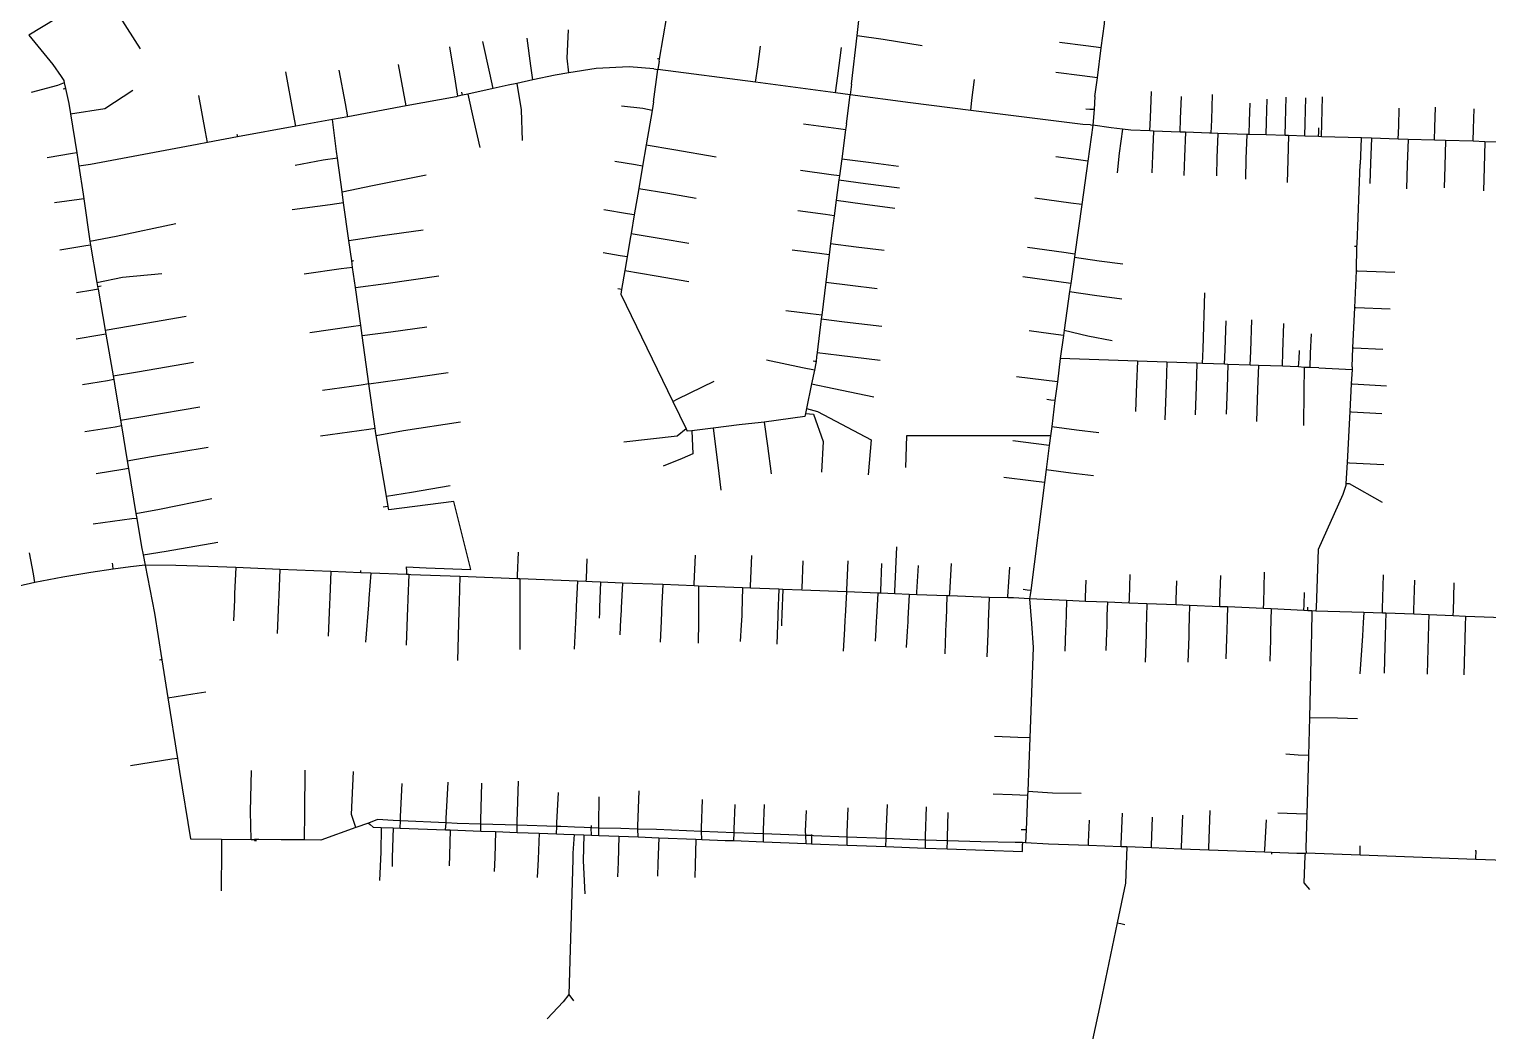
# Model space of a CAD drawing. Header units: inches. Extents: x 1024943 to 1043005, y 1856303 to 1868730.
# Drawn here: x 1030406 to 1032801, y 1859317 to 1860960 of the extents above; entities that cross this region are included whole.
import ezdxf

# ---------------------------------------------------------------- set-up
doc = ezdxf.new("R2010")
doc.units = ezdxf.units.IN
doc.header["$MEASUREMENT"] = 0
doc.layers.add('Water_Network', color=130, linetype='Continuous')

msp = doc.modelspace()

# ---------------------------------------------------------------- linework, layer by layer
at = {"layer": 'Water_Network', "elevation": 0}
for points in [[(1031755.9, 1860870), (1031765.2, 1860949.9), (1031768.6, 1860979.5), (1031772.3, 1861004.9), (1031775, 1861023.2), (1031781.6, 1861068.5), (1031783.7, 1861083), (1031791.9, 1861139.8), (1031801.7, 1861206.6), (1031806.2, 1861238)], [(1031440.8, 1860911.2), (1031452.9, 1860981.2), (1031456.2, 1861000.8), (1031457, 1861005.2), (1031460.6, 1861029.5), (1031464.3, 1861059.1), (1031464.7, 1861063.7), (1031466.5, 1861082.8), (1031467.7, 1861107), (1031467.3, 1861128.7), (1031467.2, 1861136.1), (1031465.5, 1861157.5), (1031465.2, 1861162), (1031463.2, 1861179.5), (1031461.2, 1861202.3), (1031459.2, 1861224.9)], [(1032155.5, 1860850), (1032159.5, 1860880.2), (1032166, 1860929.6), (1032171.2, 1860969.2), (1032171.5, 1860971.3), (1032176.7, 1861010.8), (1032190.1, 1861112.6), (1032192.2, 1861128.7)], [(1030655.2, 1861107.9), (1030653, 1861106.5), (1030649.3, 1861104.1), (1030588.8, 1861065.2), (1030579.5, 1861059.2), (1030525.9, 1861024.6), (1030513.5, 1861016.6), (1030496.8, 1861005.9), (1030405, 1860950.2)], [(1030554.1, 1860980.9), (1030588.2, 1860928.1)], [(1030405, 1860950.2), (1030444.7, 1860902), (1030458.3, 1860882.4)], [(1031289.1, 1860912.9), (1031291.1, 1860959.4)], [(1031765.2, 1860949.9), (1031807.6, 1860943.7)], [(1031105.6, 1860874.7), (1031096.3, 1860931.1)], [(1031161.8, 1860888.1), (1031150.4, 1860940.1)], [(1031229.3, 1860900.3), (1031223.3, 1860945.7)], [(1031601.9, 1860898.6), (1031606.4, 1860932.2)], [(1031733.3, 1860883.5), (1031739.4, 1860930)], [(1031807.6, 1860943.7), (1031871.9, 1860933.3)], [(1032140.4, 1860933), (1032097.5, 1860938.6)], [(1032166, 1860929.6), (1032140.4, 1860933)], [(1031020.3, 1860858), (1031012.1, 1860902.5)], [(1031431.1, 1860895.3), (1031390.6, 1860898.7), (1031336.5, 1860895.6), (1031292, 1860888.5), (1031269.3, 1860884.9), (1031232.8, 1860877), (1031206.3, 1860871.3), (1031192.3, 1860868.2), (1031167.4, 1860862.8), (1031126.2, 1860853.7), (1031117.3, 1860851.7)], [(1031232.8, 1860877), (1031229.3, 1860900.3)], [(1031292, 1860888.5), (1031289.1, 1860912.9)], [(1031438.9, 1860911.5), (1031437.1, 1860911.8)], [(1031440.2, 1860907.6), (1031437.7, 1860894.3)], [(1031440.8, 1860911.2), (1031438.9, 1860911.5)], [(1031440.2, 1860907.6), (1031440.8, 1860911.2)], [(1031598.2, 1860873.1), (1031601.9, 1860898.6)], [(1030458.3, 1860882.4), (1030462.6, 1860875.8), (1030463.4, 1860872.3), (1030465.4, 1860862.8)], [(1030839.9, 1860821.1), (1030827.2, 1860890.5)], [(1030924.9, 1860838.4), (1030914.8, 1860893.1)], [(1031109.7, 1860850.1), (1031105.6, 1860874.7)], [(1031167.4, 1860862.8), (1031161.8, 1860888.1)], [(1031430.9, 1860841), (1031437.7, 1860894.3)], [(1031431.1, 1860895.3), (1031437.7, 1860894.3)], [(1031753.4, 1860852.6), (1031729.6, 1860855.8), (1031598.2, 1860873.1), (1031437.7, 1860894.3)], [(1031729.6, 1860855.8), (1031733.3, 1860883.5)], [(1031953.4, 1860843.7), (1031958, 1860877.4)], [(1032134.6, 1860883.4), (1032091.5, 1860889.1)], [(1032159.5, 1860880.2), (1032134.6, 1860883.4)], [(1030452.5, 1860867.7), (1030409, 1860856.1)], [(1030463.4, 1860872.3), (1030452.5, 1860867.7)], [(1030463.5, 1860862.4), (1030461.5, 1860862)], [(1030465.4, 1860862.8), (1030463.5, 1860862.4)], [(1030465.4, 1860862.8), (1030470.9, 1860838), (1030473.6, 1860821.3), (1030483.9, 1860757.2), (1030487.4, 1860735.6)], [(1030529.7, 1860830.1), (1030576, 1860860)], [(1030695.3, 1860791.8), (1030684.4, 1860851.4)], [(1031024.7, 1860834.3), (1031020.3, 1860858)], [(1031117.3, 1860851.7), (1031109.7, 1860850.1), (1031106.6, 1860849.4)], [(1031116.7, 1860854.2), (1031116.2, 1860856.6)], [(1031117.3, 1860851.7), (1031116.7, 1860854.2)], [(1031126.2, 1860853.7), (1031135.5, 1860811.5)], [(1031206.3, 1860871.3), (1031213.5, 1860827.9)], [(1031747.5, 1860804.8), (1031753.4, 1860852.6)], [(1031755.9, 1860870), (1031753.4, 1860852.6)], [(1032148.4, 1860803.2), (1032135.6, 1860804), (1031952, 1860827), (1031852.5, 1860839.5), (1031753.4, 1860852.6)], [(1032246.6, 1860814.7), (1032248.2, 1860857.8)], [(1032347.2, 1860811.3), (1032348.5, 1860853)], [(1030473.6, 1860821.3), (1030529.7, 1860830.1)], [(1031106.6, 1860849.4), (1031024.7, 1860834.3), (1030929, 1860816.6), (1030903.5, 1860811.9)], [(1030929, 1860816.6), (1030924.9, 1860838.4)], [(1031213.5, 1860827.9), (1031214.9, 1860777.8)], [(1031413.5, 1860830.3), (1031378.2, 1860833.8)], [(1031430.9, 1860841), (1031428.5, 1860826.9), (1031418.8, 1860770.3), (1031412.9, 1860735.5), (1031406.7, 1860699), (1031399.3, 1860655.4), (1031394.2, 1860625.2), (1031392.7, 1860616.5), (1031387.6, 1860586.6), (1031383.8, 1860564.1), (1031378.5, 1860532.9)], [(1031428.5, 1860826.9), (1031413.5, 1860830.3)], [(1031952, 1860827), (1031953.4, 1860843.7)], [(1032147.3, 1860828.6), (1032140.6, 1860829.1)], [(1032154, 1860828.2), (1032147.3, 1860828.6)], [(1032154, 1860828.2), (1032152.3, 1860802.8)], [(1032155.5, 1860850), (1032154, 1860828.2)], [(1032296, 1860813.1), (1032297.4, 1860850)], [(1032409.5, 1860809.3), (1032410.4, 1860839)], [(1032437.4, 1860808.4), (1032438.5, 1860845.5)], [(1032468.2, 1860807.3), (1032469.5, 1860848.4)], [(1032500.7, 1860806.2), (1032501.9, 1860847.7)], [(1032528, 1860805.3), (1032529.3, 1860849.1)], [(1032654.3, 1860800.9), (1032655.2, 1860830.4)], [(1032713.5, 1860798.9), (1032714.6, 1860832.5)], [(1032777, 1860796.7), (1032778, 1860829.6)], [(1030903.5, 1860811.9), (1030843.6, 1860800.9), (1030748, 1860783.4)], [(1030843.6, 1860800.9), (1030839.9, 1860821.1)], [(1030910.2, 1860759.5), (1030903.5, 1860811.9)], [(1031135.5, 1860811.5), (1031145.5, 1860766.3)], [(1031734.6, 1860796.6), (1031677.3, 1860804.4)], [(1031747.5, 1860804.8), (1031746.2, 1860795.2), (1031739.9, 1860747.7), (1031736.1, 1860719.6), (1031735.2, 1860712.8), (1031730.8, 1860679.4), (1031727.4, 1860654), (1031724.2, 1860629.8), (1031721.5, 1860608.4), (1031719.3, 1860590.1), (1031713.7, 1860545.3), (1031707, 1860490.9), (1031706.2, 1860485), (1031699.4, 1860429.8), (1031698.5, 1860422.5), (1031697.6, 1860414.8)], [(1032152.3, 1860802.8), (1032144, 1860743.4), (1032134, 1860672.3), (1032122.6, 1860591), (1032121.9, 1860586), (1032115.9, 1860542.8), (1032114, 1860529.7), (1032105.2, 1860466.5), (1032103.9, 1860457.3), (1032098.6, 1860419.9)], [(1032148.4, 1860803.2), (1032152.3, 1860802.8)], [(1032214.5, 1860794.4), (1032200.8, 1860796), (1032182.2, 1860798.3), (1032152.3, 1860802.8)], [(1032245.8, 1860793.2), (1032246.6, 1860814.7)], [(1032295.2, 1860791.3), (1032296, 1860813.1)], [(1032346.6, 1860789.4), (1032347.2, 1860811.3)], [(1032408.8, 1860787.5), (1032409.5, 1860809.3)], [(1032436.7, 1860786.6), (1032437.4, 1860808.4)], [(1032467.6, 1860785.7), (1032468.2, 1860807.3)], [(1032500, 1860784.7), (1032500.7, 1860806.2)], [(1032527.3, 1860783.8), (1032528, 1860805.3)], [(1030748, 1860783.4), (1030698.5, 1860774.4), (1030681.4, 1860771.2), (1030506.5, 1860738.4)], [(1030698.5, 1860774.4), (1030695.3, 1860791.8)], [(1030747.6, 1860785.5), (1030747.2, 1860787.6)], [(1030748, 1860783.4), (1030747.6, 1860785.5)], [(1031746.2, 1860795.2), (1031734.6, 1860796.6)], [(1032200.8, 1860796), (1032195.1, 1860757)], [(1032522.7, 1860784), (1032500, 1860784.7), (1032473.3, 1860785.5), (1032467.6, 1860785.7), (1032436.7, 1860786.6), (1032408.8, 1860787.5), (1032404.7, 1860787.6), (1032357.1, 1860789.1), (1032346.6, 1860789.4), (1032343.6, 1860789.5), (1032304.3, 1860791), (1032295.2, 1860791.3), (1032251.6, 1860793), (1032245.8, 1860793.2), (1032214.5, 1860794.4)], [(1032251.6, 1860793), (1032250, 1860752.7)], [(1032304.3, 1860791), (1032302.7, 1860750.9)], [(1032357.1, 1860789.1), (1032355.8, 1860749)], [(1032404.7, 1860787.6), (1032403.5, 1860747.4)], [(1032473.3, 1860785.5), (1032472.1, 1860745)], [(1032522.7, 1860784), (1032522.9, 1860791.2)], [(1032593, 1860781.8), (1032527.3, 1860783.8), (1032522.7, 1860784)], [(1032522.9, 1860791.2), (1032523.1, 1860798.4)], [(1032593, 1860781.8), (1032592.9, 1860781.1), (1032591, 1860738.8)], [(1032988.3, 1860769.9), (1032979, 1860769.9), (1032931.3, 1860771.4), (1032919.5, 1860771.7), (1032859.3, 1860773.6), (1032856.3, 1860773.7), (1032795.9, 1860775.6), (1032776.4, 1860776.2), (1032731.2, 1860777.5), (1032712.9, 1860778.1), (1032669.7, 1860779.4), (1032653.6, 1860779.9), (1032609.4, 1860781.3), (1032593, 1860781.8)], [(1032609.4, 1860781.3), (1032608.1, 1860740.2)], [(1032653.6, 1860779.9), (1032654.3, 1860800.9)], [(1032669.7, 1860779.4), (1032668.4, 1860738.1)], [(1032712.9, 1860778.1), (1032713.5, 1860798.9)], [(1032776.4, 1860776.2), (1032777, 1860796.7)], [(1030476.6, 1860756.1), (1030435.1, 1860749.3)], [(1030483.9, 1860757.2), (1030476.6, 1860756.1)], [(1030935.3, 1860580), (1030930.6, 1860613.7), (1030922, 1860675.3), (1030919.4, 1860693.5), (1030911.8, 1860748.6), (1030910.2, 1860759.5)], [(1031418.8, 1860770.3), (1031464.1, 1860762.6)], [(1031464.1, 1860762.6), (1031533.8, 1860750.7)], [(1032195.1, 1860757), (1032192, 1860724.4)], [(1032731.2, 1860777.5), (1032729.9, 1860735.7)], [(1032795.9, 1860775.6), (1032794.6, 1860733.4)], [(1030506.5, 1860738.4), (1030487.4, 1860735.6)], [(1030487.4, 1860735.6), (1030494.6, 1860689.4), (1030495.7, 1860682), (1030505.6, 1860612.3), (1030506.5, 1860605.9), (1030517, 1860544.5), (1030518.1, 1860538.1)], [(1030888.3, 1860745), (1030842.7, 1860736.7)], [(1030911.8, 1860748.6), (1030888.3, 1860745)], [(1031401.4, 1860737.4), (1031367.5, 1860743.2)], [(1031412.9, 1860735.5), (1031401.4, 1860737.4)], [(1031739.9, 1860747.7), (1031783.8, 1860741.8)], [(1031783.8, 1860741.8), (1031833.1, 1860735.2)], [(1032124.6, 1860746.1), (1032091.4, 1860750.7)], [(1032144, 1860743.4), (1032124.6, 1860746.1)], [(1032250, 1860752.7), (1032249, 1860724.4)], [(1032302.7, 1860750.9), (1032301.6, 1860720.1)], [(1032355.8, 1860749), (1032354.9, 1860719.4)], [(1032403.5, 1860747.4), (1032402.5, 1860714.3)], [(1032472.1, 1860745), (1032471, 1860708.6)], [(1032585.6, 1860603.6), (1032585.8, 1860607.4), (1032591, 1860738.8)], [(1032608.1, 1860740.2), (1032607.1, 1860707.1)], [(1032668.4, 1860738.1), (1032667.2, 1860698.1)], [(1032729.9, 1860735.7), (1032728.8, 1860699.7)], [(1032794.6, 1860733.4), (1032793.5, 1860695.1)], [(1030969.3, 1860703.9), (1031057.4, 1860721.3)], [(1031722.6, 1860721.4), (1031672.1, 1860728.2)], [(1031736.1, 1860719.6), (1031722.6, 1860721.4)], [(1031735.2, 1860712.8), (1031778.8, 1860707)], [(1031778.8, 1860707), (1031834.4, 1860699.6)], [(1030919.4, 1860693.5), (1030969.3, 1860703.9)], [(1031406.7, 1860699), (1031454.4, 1860690.9)], [(1031454.4, 1860690.9), (1031500.7, 1860683.1)], [(1032116.2, 1860674.8), (1032056.9, 1860683.1)], [(1030487.7, 1860680.8), (1030447.4, 1860675.1)], [(1030495.7, 1860682), (1030487.7, 1860680.8)], [(1030899.7, 1860672.2), (1030837.7, 1860663.5)], [(1030922, 1860675.3), (1030899.7, 1860672.2)], [(1031387.9, 1860657.4), (1031349.4, 1860663.9)], [(1031713.1, 1860655.9), (1031667.5, 1860662)], [(1031730.8, 1860679.4), (1031773.9, 1860673.6)], [(1031773.9, 1860673.6), (1031826.9, 1860666.6)], [(1032134, 1860672.3), (1032116.2, 1860674.8)], [(1030548.6, 1860620.7), (1030646.4, 1860641.2)], [(1031399.3, 1860655.4), (1031387.9, 1860657.4)], [(1031727.4, 1860654), (1031713.1, 1860655.9)], [(1030505.6, 1860612.3), (1030548.6, 1860620.7)], [(1030930.6, 1860613.7), (1030981.6, 1860620.9)], [(1030981.6, 1860620.9), (1031052.5, 1860630.8)], [(1031394.2, 1860625.2), (1031443.6, 1860616.8)], [(1031443.6, 1860616.8), (1031488.6, 1860609.1)], [(1030499, 1860604.6), (1030455.9, 1860597.4)], [(1030506.5, 1860605.9), (1030499, 1860604.6)], [(1031376.3, 1860588.5), (1031348, 1860593.3)], [(1031387.6, 1860586.6), (1031376.3, 1860588.5)], [(1031703.5, 1860592), (1031658.7, 1860597.6)], [(1031719.3, 1860590.1), (1031703.5, 1860592)], [(1031721.5, 1860608.4), (1031763.3, 1860603.3)], [(1031763.3, 1860603.3), (1031809.3, 1860597.6)], [(1032104.2, 1860593.6), (1032044.8, 1860601.9)], [(1032122.6, 1860591), (1032104.2, 1860593.6)], [(1032578, 1860406.3), (1032579.2, 1860437.1), (1032582.4, 1860503.4), (1032584.8, 1860563.8), (1032585.6, 1860603.6)], [(1032583.7, 1860603.7), (1032581.7, 1860603.8)], [(1032585.6, 1860603.6), (1032583.7, 1860603.7)], [(1030917.8, 1860566.7), (1030857.3, 1860558.3)], [(1030936.8, 1860569.4), (1030917.8, 1860566.7)], [(1030935.3, 1860580), (1030937, 1860580.2)], [(1030995, 1860177.1), (1030992.2, 1860194), (1030975.5, 1860293.7), (1030974.3, 1860300.8), (1030973.7, 1860304.7), (1030963.4, 1860378.2), (1030952.4, 1860457.3), (1030950.1, 1860473.8), (1030941.4, 1860536.2), (1030936.8, 1860569.4), (1030935.3, 1860580)], [(1030937, 1860580.2), (1030938.7, 1860580.4)], [(1031383.8, 1860564.1), (1031434.9, 1860555.4)], [(1032121.9, 1860586), (1032162.7, 1860580.2)], [(1032162.7, 1860580.2), (1032201.2, 1860574.9)], [(1032584.8, 1860563.8), (1032586.5, 1860563.7)], [(1032586.5, 1860563.7), (1032647.7, 1860561.3)], [(1030517, 1860544.5), (1030559.2, 1860553.4)], [(1030521.2, 1860538.7), (1030524.2, 1860539.2)], [(1030559.2, 1860553.4), (1030623.3, 1860559.1)], [(1030941.4, 1860536.2), (1030991.1, 1860543.1)], [(1030991.1, 1860543.1), (1031078.2, 1860555.3)], [(1031434.9, 1860555.4), (1031488.7, 1860546.3)], [(1031713.7, 1860545.3), (1031753.7, 1860540.3)], [(1031753.7, 1860540.3), (1031797.8, 1860534.9)], [(1032096.4, 1860545.5), (1032037.3, 1860553.8)], [(1032115.9, 1860542.8), (1032096.4, 1860545.5)], [(1030510.1, 1860531.9), (1030483.4, 1860527.3)], [(1030519, 1860533.5), (1030510.1, 1860531.9)], [(1030518.1, 1860538.1), (1030521.2, 1860538.7)], [(1030518.1, 1860538.1), (1030519, 1860533.5), (1030530.5, 1860466.2), (1030531.6, 1860459.9), (1030543.5, 1860391.2), (1030544.5, 1860385.2), (1030545.7, 1860378.5), (1030555.6, 1860318.7), (1030557.2, 1860309.1), (1030566.7, 1860252.1), (1030568.8, 1860239.3), (1030581, 1860165.7), (1030582.4, 1860157.5), (1030590.2, 1860110.7)], [(1031375.4, 1860533.5), (1031372.3, 1860534)], [(1031378.5, 1860532.9), (1031375.4, 1860533.5)], [(1031378.5, 1860532.9), (1031377.2, 1860525.3), (1031462.3, 1860349.5), (1031484.2, 1860304.2), (1031486.1, 1860300.4)], [(1032114, 1860529.7), (1032154.7, 1860524)], [(1032154.7, 1860524), (1032199.7, 1860517.7)], [(1032333.1, 1860435.6), (1032336.1, 1860527.6)], [(1031688.6, 1860493.1), (1031648, 1860498.2)], [(1031707, 1860490.9), (1031688.6, 1860493.1)], [(1032582.4, 1860503.4), (1032584, 1860503.4)], [(1032584, 1860503.4), (1032640.2, 1860501.2)], [(1030530.5, 1860466.2), (1030572, 1860473.4)], [(1030572, 1860473.4), (1030663.3, 1860489.1)], [(1030934.6, 1860471.6), (1030866.3, 1860462.1)], [(1030950.1, 1860473.8), (1030934.6, 1860471.6)], [(1030999.5, 1860463.8), (1031058.4, 1860472)], [(1031706.2, 1860485), (1031744.3, 1860480.2)], [(1031744.3, 1860480.2), (1031805.8, 1860472.6)], [(1032369.4, 1860434), (1032371.1, 1860481.6)], [(1032411.3, 1860432), (1032413.2, 1860483.1)], [(1032464.1, 1860430), (1032465.8, 1860477.1)], [(1030521.7, 1860458.2), (1030482.9, 1860451.6)], [(1030531.6, 1860459.9), (1030521.7, 1860458.2)], [(1030952.4, 1860457.3), (1030999.5, 1860463.8)], [(1032083.1, 1860460.2), (1032047.8, 1860465.1)], [(1032103.9, 1860457.3), (1032083.1, 1860460.2)], [(1032105.2, 1860466.5), (1032144, 1860457)], [(1032144, 1860457), (1032183.7, 1860449.3)], [(1032509.7, 1860428.3), (1032511, 1860460.2)], [(1031699.4, 1860429.8), (1031735.6, 1860425.3)], [(1031735.6, 1860425.3), (1031802.8, 1860417)], [(1032098.6, 1860419.9), (1032093.8, 1860381.4), (1032089.9, 1860350.7)], [(1032490, 1860406), (1032476.1, 1860406.5), (1032463.3, 1860407), (1032423.9, 1860408.4), (1032410.5, 1860408.9), (1032374, 1860410.2), (1032368.5, 1860410.3), (1032332, 1860411.6), (1032322.9, 1860412), (1032273.7, 1860413.7), (1032225.2, 1860415.4), (1032098.6, 1860419.9)], [(1032332, 1860411.6), (1032333.1, 1860435.6)], [(1032368.5, 1860410.3), (1032369.4, 1860434)], [(1032410.5, 1860408.9), (1032411.3, 1860432)], [(1032463.3, 1860407), (1032464.1, 1860430)], [(1032490, 1860406), (1032490.6, 1860419.5)], [(1032490.6, 1860419.5), (1032491.2, 1860433.1)], [(1032508.8, 1860405.2), (1032509.7, 1860428.3)], [(1032579.2, 1860437.1), (1032580.6, 1860437.1)], [(1032580.6, 1860437.1), (1032628.3, 1860435.2)], [(1030543.5, 1860391.2), (1030583.8, 1860398.2)], [(1030583.8, 1860398.2), (1030675.4, 1860414)], [(1031010.5, 1860385), (1031093.8, 1860396.7)], [(1031697.4, 1860412.1), (1031694.9, 1860400.6), (1031690.3, 1860378.2), (1031681.8, 1860337.9), (1031680.1, 1860329.8), (1031679, 1860324.5), (1031612.6, 1860315.6), (1031607.3, 1860314.9), (1031571.4, 1860310.7), (1031528.9, 1860305.6), (1031493.8, 1860301.3), (1031486.1, 1860300.4)], [(1031675.2, 1860404.7), (1031616.4, 1860417)], [(1031694.9, 1860400.6), (1031675.2, 1860404.7)], [(1031695.4, 1860415), (1031693.1, 1860415.3)], [(1031697.6, 1860414.8), (1031695.4, 1860415)], [(1031697.6, 1860414.8), (1031697.4, 1860412.1)], [(1032225.2, 1860415.4), (1032223.9, 1860378.5)], [(1032273.7, 1860413.7), (1032272.4, 1860376.4)], [(1032322.9, 1860412), (1032321.5, 1860374)], [(1032374, 1860410.2), (1032372.6, 1860371.7)], [(1032423.9, 1860408.4), (1032422.6, 1860369.4)], [(1032523, 1860404.6), (1032508.8, 1860405.2), (1032498.8, 1860404.9), (1032490, 1860406)], [(1032498.8, 1860404.9), (1032498.4, 1860365.7)], [(1032523, 1860404.6), (1032577.7, 1860401.8)], [(1032577.7, 1860401.8), (1032576.4, 1860378.1), (1032574, 1860332.7), (1032569.4, 1860248.9), (1032567.5, 1860214.7), (1032567.3, 1860211.2), (1032562.4, 1860196.9)], [(1032578, 1860406.3), (1032577.7, 1860401.8)], [(1030534.1, 1860383.4), (1030493.5, 1860376.4)], [(1030544.5, 1860385.2), (1030534.1, 1860383.4)], [(1030950.7, 1860376.2), (1030887.3, 1860367.4)], [(1030963.4, 1860378.2), (1030950.7, 1860376.2)], [(1030963.4, 1860378.2), (1031010.5, 1860385)], [(1031470.6, 1860353.6), (1031530.3, 1860382.5)], [(1031690.3, 1860378.2), (1031726.7, 1860370.6)], [(1032071.8, 1860384.2), (1032026.8, 1860389.9)], [(1032093.8, 1860381.4), (1032071.8, 1860384.2)], [(1032223.9, 1860378.5), (1032222.2, 1860332.8)], [(1032272.4, 1860376.4), (1032270.3, 1860319.3)], [(1032321.5, 1860374), (1032319.9, 1860327.5)], [(1032372.6, 1860371.7), (1032371.1, 1860328.3)], [(1032576.4, 1860378.1), (1032578.4, 1860378)], [(1032578.4, 1860378), (1032634.1, 1860374.9)], [(1031462.3, 1860349.5), (1031470.6, 1860353.6)], [(1031726.7, 1860370.6), (1031792.3, 1860356.9)], [(1032089.9, 1860350.7), (1032084.5, 1860308.1), (1032082.5, 1860292.9), (1032080.5, 1860277.1), (1032075.5, 1860237.4), (1032072.8, 1860216.1), (1032050.3, 1860039.1)], [(1032083.1, 1860351.5), (1032076.4, 1860352.4)], [(1032089.9, 1860350.7), (1032083.1, 1860351.5)], [(1032422.6, 1860369.4), (1032420.7, 1860316.3)], [(1032498.4, 1860365.7), (1032497.9, 1860310.1)], [(1030555.6, 1860318.7), (1030595.6, 1860325.3)], [(1030595.6, 1860325.3), (1030685.9, 1860340.3)], [(1031680.1, 1860329.8), (1031693.7, 1860328.3), (1031709.5, 1860283.5)], [(1031681.8, 1860337.9), (1031700, 1860332.9), (1031788.3, 1860286.4)], [(1032574, 1860332.7), (1032576.7, 1860332.5)], [(1032576.7, 1860332.5), (1032626.6, 1860329.8)], [(1030547.1, 1860307.4), (1030497.3, 1860299.2)], [(1030557.2, 1860309.1), (1030547.1, 1860307.4)], [(1030963.2, 1860303.2), (1030884.3, 1860292.2)], [(1030973.7, 1860304.7), (1030963.2, 1860303.2)], [(1030975.5, 1860293.7), (1031020.2, 1860301.5)], [(1031020.2, 1860301.5), (1031113.8, 1860315.9)], [(1031484.2, 1860304.2), (1031469.6, 1860292.6)], [(1031493.8, 1860301.3), (1031495.3, 1860263.2), (1031478, 1860255.5)], [(1031528.9, 1860305.6), (1031536.2, 1860244.9)], [(1031612.6, 1860315.6), (1031617.8, 1860276.4)], [(1032084.5, 1860308.1), (1032125.2, 1860302.9)], [(1032125.2, 1860302.9), (1032162.1, 1860298.2)], [(1031469.6, 1860292.6), (1031381.8, 1860282.5)], [(1031617.8, 1860276.4), (1031623.9, 1860230.6)], [(1031709.5, 1860283.5), (1031706.4, 1860233.2)], [(1031788.3, 1860286.4), (1031783.3, 1860229.1)], [(1031846.2, 1860293.1), (1031844.5, 1860241)], [(1032082.5, 1860292.9), (1031846.2, 1860293.1)], [(1032059.2, 1860279.8), (1032020.8, 1860284.7)], [(1032080.5, 1860277.1), (1032059.2, 1860279.8)], [(1030566.7, 1860252.1), (1030606.7, 1860258.8)], [(1030606.7, 1860258.8), (1030699.4, 1860274.2)], [(1031478, 1860255.5), (1031446.5, 1860243.1)], [(1030559.3, 1860237.8), (1030516, 1860230.6)], [(1030568.8, 1860239.3), (1030559.3, 1860237.8)], [(1031536.2, 1860244.9), (1031541.3, 1860203.5)], [(1032075.5, 1860237.4), (1032116, 1860232.3)], [(1032116, 1860232.3), (1032153.1, 1860227.6)], [(1032569.4, 1860248.9), (1032573.4, 1860248.7)], [(1032573.4, 1860248.7), (1032629.6, 1860245.6)], [(1031033.7, 1860200.6), (1031096.8, 1860211.3)], [(1032050.4, 1860218.9), (1032005.8, 1860224.6)], [(1032072.8, 1860216.1), (1032050.4, 1860218.9)], [(1032567.5, 1860214.7), (1032573.1, 1860214.8)], [(1032573.1, 1860214.8), (1032627.2, 1860184)], [(1030619.7, 1860172.8), (1030705.9, 1860190.3)], [(1030992.2, 1860194), (1031033.7, 1860200.6)], [(1031025.3, 1860074.1), (1031025.5, 1860077.7), (1031057.8, 1860076.5), (1031131.1, 1860073.7), (1031102.7, 1860185.2), (1030996, 1860171.4)], [(1032562.4, 1860196.9), (1032522.1, 1860106.4), (1032518.5, 1860010.7)], [(1030574.4, 1860156.7), (1030510.7, 1860147.9)], [(1030582.4, 1860157.5), (1030574.4, 1860156.7)], [(1030581, 1860165.7), (1030619.7, 1860172.8)], [(1030990.9, 1860176.4), (1030986.8, 1860175.7)], [(1030995, 1860177.1), (1030990.9, 1860176.4)], [(1030996, 1860171.4), (1030995, 1860177.1)], [(1030590.2, 1860110.7), (1030592.7, 1860097.8), (1030596.1, 1860080.8)], [(1030630.4, 1860103.4), (1030715.3, 1860118.2)], [(1031827.1, 1860037.5), (1031830.3, 1860110.8)], [(1030412.6, 1860066.3), (1030406.5, 1860101)], [(1030542.9, 1860080.9), (1030542.6, 1860084)], [(1030592.7, 1860097.8), (1030630.4, 1860103.4)], [(1031207.7, 1860063.9), (1031209.2, 1860102)], [(1031320.5, 1860059), (1031322, 1860090.9)], [(1031497.5, 1860050.2), (1031499.5, 1860097.1)], [(1031590.3, 1860046.4), (1031592.4, 1860096.8)], [(1031674.7, 1860043), (1031676.6, 1860087.8)], [(1031748.2, 1860040.3), (1031750.2, 1860087.8)], [(1030543.5, 1860074), (1030507.2, 1860068.5), (1030461.2, 1860061.1), (1030414.8, 1860052.3), (1030328.5, 1860032.8), (1030266.5, 1860019.2)], [(1030543.5, 1860074), (1030507.2, 1860068.5), (1030461.2, 1860061.1), (1030414.8, 1860052.3), (1030328.5, 1860032.8), (1030266.5, 1860019.2)], [(1030414.8, 1860052.3), (1030412.6, 1860066.3)], [(1030543.5, 1860074), (1030542.9, 1860080.9)], [(1030572.3, 1860077.9), (1030543.5, 1860074)], [(1030572.3, 1860077.9), (1030543.5, 1860074)], [(1030596.1, 1860080.8), (1030572.3, 1860077.9)], [(1030596.1, 1860080.8), (1030572.3, 1860077.9)], [(1030596.1, 1860080.8), (1030603.9, 1860041.3), (1030611.7, 1860002.1)], [(1030950.2, 1860068.2), (1030900.9, 1860070.2), (1030817.1, 1860073.6), (1030744.8, 1860076.6), (1030700.5, 1860078.4), (1030646.7, 1860080.1), (1030596.1, 1860080.8)], [(1030950.2, 1860068.2), (1030900.9, 1860070.2), (1030817.1, 1860073.6), (1030744.8, 1860076.6), (1030700.5, 1860078.4), (1030646.7, 1860080.1), (1030596.1, 1860080.8)], [(1030744.8, 1860076.6), (1030743.1, 1860034.1), (1030742.7, 1860023.8)], [(1030817.1, 1860073.6), (1030815.4, 1860031.4), (1030814.9, 1860020.6)], [(1030900.9, 1860070.2), (1030899.2, 1860028.3), (1030898.8, 1860016.4)], [(1030950.2, 1860068.2), (1030950.3, 1860070)], [(1031025, 1860065.2), (1030966.6, 1860067.6), (1030950.2, 1860068.2)], [(1031025, 1860065.2), (1030966.6, 1860067.6), (1030950.2, 1860068.2)], [(1030950.3, 1860070), (1030950.3, 1860071.7)], [(1030966.6, 1860067.6), (1030963.4, 1860025.9), (1030962.6, 1860015.5)], [(1031025.3, 1860074.1), (1031025, 1860065.2)], [(1031032.6, 1860065), (1031028.8, 1860065.1), (1031028, 1860065.1), (1031025, 1860065.2)], [(1031032.6, 1860065), (1031028.8, 1860065.1), (1031028, 1860065.1), (1031025, 1860065.2)], [(1031028.8, 1860065.1), (1031027.3, 1860024.9), (1031027.3, 1860023.5), (1031026.8, 1860011.3)], [(1031330.1, 1860053.3), (1031320.3, 1860053.7), (1031306, 1860054.2), (1031211.2, 1860058), (1031207.4, 1860058.1), (1031112.6, 1860061.9), (1031032.6, 1860065)], [(1031330.1, 1860053.3), (1031320.3, 1860053.7), (1031306, 1860054.2), (1031211.2, 1860058), (1031207.4, 1860058.1), (1031112.6, 1860061.9), (1031032.6, 1860065)], [(1031112.6, 1860061.9), (1031111.5, 1860020.3), (1031111.5, 1860020.3), (1031111.1, 1860005.3)], [(1031207.4, 1860058.1), (1031207.7, 1860063.9)], [(1031803.9, 1860038.3), (1031805.8, 1860083.3)], [(1031863.2, 1860036.3), (1031865.9, 1860080.3)], [(1031917.1, 1860034.5), (1031920.1, 1860083.3)], [(1032012.4, 1860029), (1032016, 1860077.3)], [(1032212.1, 1860026.2), (1032213.2, 1860065.2)], [(1032360.8, 1860021.6), (1032362, 1860063.7)], [(1032432.7, 1860019), (1032434.1, 1860069.4)], [(1032627.9, 1860009), (1032629.5, 1860064.8)], [(1031211.2, 1860058), (1031211.2, 1860016.6), (1031211.2, 1860014.7), (1031211.2, 1860000.8)], [(1031306, 1860054.2), (1031304, 1860013.1), (1031303.8, 1860009.9), (1031303.2, 1859997.5)], [(1031320.3, 1860053.7), (1031320.5, 1860059)], [(1031343.8, 1860052.7), (1031330.1, 1860053.3)], [(1031343.8, 1860052.7), (1031330.1, 1860053.3)], [(1031343.8, 1860052.7), (1031342.2, 1860011.7), (1031342.1, 1860008), (1031341.9, 1860002.6)], [(1031643.3, 1860040.9), (1031636.5, 1860041.2), (1031590.1, 1860043), (1031576.8, 1860043.5), (1031504.8, 1860046.4), (1031497.4, 1860046.7), (1031446.1, 1860048.7), (1031380, 1860051.3), (1031343.8, 1860052.7)], [(1031643.3, 1860040.9), (1031636.5, 1860041.2), (1031590.1, 1860043), (1031576.8, 1860043.5), (1031504.8, 1860046.4), (1031497.4, 1860046.7), (1031446.1, 1860048.7), (1031380, 1860051.3), (1031343.8, 1860052.7)], [(1031380, 1860051.3), (1031377.7, 1860010.4), (1031377.5, 1860006.4), (1031376.7, 1859991.4)], [(1031446.1, 1860048.7), (1031444.1, 1860007.9), (1031443.9, 1860003.4), (1031443.2, 1859988.8)], [(1031497.4, 1860046.7), (1031497.5, 1860050.2)], [(1031504.8, 1860046.4), (1031504.9, 1860005.6), (1031504.9, 1860000.8), (1031504.9, 1859988.2)], [(1031576.8, 1860043.5), (1031575.8, 1860003), (1031575.6, 1859997.8), (1031574.6, 1859982.9)], [(1031590.1, 1860043), (1031590.3, 1860046.4)], [(1031636.5, 1860041.2), (1031635.1, 1860000.7), (1031634.9, 1859995.4), (1031634.4, 1859982.5)], [(1031643.3, 1860040.9), (1031641.5, 1860000.5), (1031641.3, 1859995.1), (1031641.1, 1859991.2)], [(1032022.1, 1860026.8), (1032012.4, 1860027), (1031981.8, 1860027.7), (1031916.8, 1860030.1), (1031912.6, 1860030.2), (1031863, 1860032.2), (1031850.6, 1860032.7), (1031827, 1860033.6), (1031803.8, 1860034.5), (1031799.1, 1860034.7), (1031748, 1860036.8), (1031747.5, 1860036.8), (1031674.5, 1860039.7), (1031643.3, 1860040.9)], [(1032022.1, 1860026.8), (1032012.4, 1860027), (1031981.8, 1860027.7), (1031916.8, 1860030.1), (1031912.6, 1860030.2), (1031863, 1860032.2), (1031850.6, 1860032.7), (1031827, 1860033.6), (1031803.8, 1860034.5), (1031799.1, 1860034.7), (1031748, 1860036.8), (1031747.5, 1860036.8), (1031674.5, 1860039.7), (1031643.3, 1860040.9)], [(1031674.5, 1860039.7), (1031674.7, 1860043)], [(1031747.5, 1860036.8), (1031745.2, 1859996.6), (1031745, 1859991.2), (1031744.1, 1859976.3)], [(1031748, 1860036.8), (1031748.2, 1860040.3)], [(1031803.8, 1860034.5), (1031803.9, 1860038.3)], [(1031827, 1860033.6), (1031827.1, 1860037.5)], [(1031863, 1860032.2), (1031863.2, 1860036.3)], [(1032044.1, 1860039.9), (1032037.8, 1860040.7)], [(1032050.3, 1860039.1), (1032044.1, 1860039.9)], [(1032050.3, 1860039.1), (1032049.1, 1860032.2)], [(1032140.2, 1860028.1), (1032141.1, 1860056.2)], [(1032289, 1860024), (1032289.9, 1860055.2)], [(1032679.3, 1860006.8), (1032680.7, 1860056.2)], [(1032744, 1860004.4), (1032745.4, 1860051.7)], [(1030742.7, 1860023.8), (1030741.3, 1859989.2)], [(1030814.9, 1860020.6), (1030812.8, 1859968.4)], [(1030898.8, 1860016.4), (1030896.6, 1859964.1)], [(1030962.6, 1860015.5), (1030957.8, 1859954.1)], [(1031799.1, 1860034.7), (1031796.8, 1859994.7), (1031796.5, 1859989.4), (1031795.7, 1859974.4)], [(1031850.6, 1860032.7), (1031848.4, 1859992.7), (1031848.1, 1859987.6), (1031847.3, 1859972.6)], [(1031912.6, 1860030.2), (1031911.1, 1859990.4), (1031910.9, 1859985.4), (1031910.3, 1859970.4)], [(1031916.8, 1860030.1), (1031917.1, 1860034.5)], [(1031981.8, 1860027.7), (1031980.3, 1859987.8), (1031980.1, 1859982.9), (1031979.5, 1859968)], [(1032012.4, 1860027), (1032012.4, 1860029)], [(1032048.2, 1860025.5), (1032022.1, 1860026.8)], [(1032048.2, 1860025.5), (1032022.1, 1860026.8)], [(1032049.1, 1860032.2), (1032048.2, 1860025.5)], [(1032048.2, 1860025.5), (1032051.3, 1859985.2), (1032054.3, 1859945.6)], [(1032511.9, 1860005.6), (1032505, 1860005.9), (1032498.7, 1860006.3), (1032444.7, 1860009.2), (1032432.4, 1860009.7), (1032373, 1860012.1), (1032360.6, 1860012.5), (1032310.9, 1860014.5), (1032288.7, 1860015.4), (1032240.9, 1860017.3), (1032211.9, 1860018.4), (1032175.9, 1860019.8), (1032140, 1860021.3), (1032109, 1860022.5), (1032048.2, 1860025.5)], [(1032511.9, 1860005.6), (1032505, 1860005.9), (1032498.7, 1860006.3), (1032444.7, 1860009.2), (1032432.4, 1860009.7), (1032373, 1860012.1), (1032360.6, 1860012.5), (1032310.9, 1860014.5), (1032288.7, 1860015.4), (1032240.9, 1860017.3), (1032211.9, 1860018.4), (1032175.9, 1860019.8), (1032140, 1860021.3), (1032109, 1860022.5), (1032048.2, 1860025.5)], [(1032109, 1860022.5), (1032108.3, 1860000.5), (1032107.6, 1859983), (1032107.3, 1859973.9)], [(1032140, 1860021.3), (1032140.2, 1860028.1)], [(1032175.9, 1860019.8), (1032175.3, 1859998.6), (1032174.8, 1859980.5), (1032174.5, 1859969.5)], [(1032211.9, 1860018.4), (1032212.1, 1860026.2)], [(1032240.9, 1860017.3), (1032240.4, 1859996.7), (1032239.8, 1859978.1), (1032239.5, 1859966.8)], [(1032288.7, 1860015.4), (1032289, 1860024)], [(1032310.9, 1860014.5), (1032310.4, 1859994.6), (1032309.8, 1859975.5), (1032309.5, 1859963.6)], [(1032360.6, 1860012.5), (1032360.8, 1860021.6)], [(1032373, 1860012.1), (1032372.5, 1859992.9), (1032371.9, 1859973.2), (1032371.5, 1859960.6)], [(1032432.4, 1860009.7), (1032432.7, 1860019)], [(1032498.7, 1860006.3), (1032498.9, 1860016.4)], [(1032498.9, 1860016.4), (1032499.5, 1860035.6)], [(1030611.7, 1860002.1), (1030623.7, 1859925.6)], [(1031026.8, 1860011.3), (1031024.9, 1859949.5)], [(1031111.1, 1860005.3), (1031109, 1859924.5)], [(1031211.2, 1860000.8), (1031211.2, 1859942.1)], [(1031303.2, 1859997.5), (1031300.5, 1859942.6)], [(1031341.9, 1860002.6), (1031341.6, 1859993.5)], [(1031376.7, 1859991.4), (1031375.3, 1859966.6)], [(1031443.2, 1859988.8), (1031441.8, 1859954.3)], [(1031504.9, 1859988.2), (1031504.3, 1859952.5)], [(1031641.1, 1859991.2), (1031640.8, 1859980.9)], [(1032444.7, 1860009.2), (1032444.4, 1859990.8), (1032444, 1859970.5), (1032443.7, 1859958.3)], [(1032505, 1860005.9), (1032505, 1860006.1), (1032505.1, 1860008.9)], [(1032505.1, 1860008.9), (1032505.2, 1860011.7)], [(1032511.9, 1860005.6), (1032511.2, 1859967.9), (1032510.8, 1859950.6)], [(1032966.3, 1859988.6), (1032961.3, 1859988.8), (1032919.4, 1859990.5), (1032897.4, 1859991.3), (1032858.5, 1859992.9), (1032809.9, 1859994.8), (1032763.8, 1859996.6), (1032743.8, 1859997.4), (1032703.7, 1859999), (1032679.1, 1860000), (1032633.1, 1860001.8), (1032627.6, 1860002), (1032596.8, 1860003.2), (1032518.3, 1860005.4), (1032511.9, 1860005.6)], [(1032966.3, 1859988.6), (1032961.3, 1859988.8), (1032919.4, 1859990.5), (1032897.4, 1859991.3), (1032858.5, 1859992.9), (1032809.9, 1859994.8), (1032763.8, 1859996.6), (1032743.8, 1859997.4), (1032703.7, 1859999), (1032679.1, 1860000), (1032633.1, 1860001.8), (1032627.6, 1860002), (1032596.8, 1860003.2), (1032518.3, 1860005.4), (1032511.9, 1860005.6)], [(1032518.5, 1860010.7), (1032518.3, 1860005.7), (1032518.3, 1860005.4)], [(1032596.8, 1860003.2), (1032595.8, 1859986.6), (1032594.6, 1859964.8), (1032593.7, 1859949)], [(1032627.6, 1860002), (1032627.7, 1860002.5), (1032627.9, 1860009)], [(1032633.1, 1860001.8), (1032632.7, 1859985.6), (1032632.1, 1859963.4), (1032631.7, 1859946.4)], [(1032679.1, 1860000), (1032679.1, 1860001), (1032679.3, 1860006.8)], [(1032703.7, 1859999), (1032703.3, 1859983.8), (1032702.7, 1859960.8), (1032702.3, 1859943.5)], [(1032743.8, 1859997.4), (1032743.8, 1859999.2), (1032744, 1860004.4)], [(1032763.8, 1859996.6), (1032763.5, 1859982.2), (1032762.8, 1859958.5), (1032762.4, 1859941.4)], [(1031574.6, 1859982.9), (1031573.3, 1859955.4)], [(1031634.4, 1859982.5), (1031633.3, 1859950.8)], [(1031744.1, 1859976.3), (1031742.1, 1859939.5)], [(1031795.7, 1859974.4), (1031794.7, 1859956.1)], [(1031847.3, 1859972.6), (1031845.8, 1859945.6)], [(1031910.3, 1859970.4), (1031909, 1859935)], [(1031979.5, 1859968), (1031978.1, 1859930.5)], [(1032107.3, 1859973.9), (1032105.9, 1859939.5)], [(1032174.5, 1859969.5), (1032173.6, 1859940.7)], [(1032239.5, 1859966.8), (1032238.2, 1859921.5)], [(1032054.3, 1859945.6), (1032048.5, 1859797.3), (1032045.1, 1859709.7), (1032044.8, 1859702.8), (1032042.6, 1859646.3)], [(1032309.5, 1859963.6), (1032308.2, 1859921.4)], [(1032371.5, 1859960.6), (1032370.6, 1859926.8)], [(1032443.7, 1859958.3), (1032442.6, 1859923)], [(1032510.8, 1859950.6), (1032507.7, 1859830.8), (1032506, 1859768.4), (1032503.4, 1859672.3), (1032501.9, 1859615.8)], [(1032593.7, 1859949), (1032590.7, 1859902.4)], [(1032631.7, 1859946.4), (1032630.5, 1859903.5)], [(1032702.3, 1859943.5), (1032701.2, 1859902)], [(1032762.4, 1859941.4), (1032761.3, 1859900.5)], [(1030621.7, 1859925.3), (1030619.7, 1859924.9)], [(1030623.7, 1859925.6), (1030621.7, 1859925.3)], [(1030623.7, 1859925.6), (1030633.5, 1859863.2), (1030649.1, 1859763.5), (1030652.4, 1859742.2)], [(1030633.5, 1859863.2), (1030674.7, 1859869.7)], [(1030674.7, 1859869.7), (1030695.9, 1859873)], [(1032507.7, 1859830.8), (1032553.6, 1859830)], [(1032553.6, 1859830), (1032586.4, 1859829.2)], [(1032028.9, 1859798), (1031990.9, 1859799.5)], [(1032048.5, 1859797.3), (1032028.9, 1859798)], [(1030639.7, 1859762.1), (1030572, 1859751.5)], [(1030649.1, 1859763.5), (1030639.7, 1859762.1)], [(1032489, 1859768.9), (1032469.1, 1859770.3)], [(1032506, 1859768.4), (1032489, 1859768.9)], [(1030652.4, 1859742.2), (1030670.5, 1859631.6), (1030721.4, 1859631.1), (1030770.3, 1859630.6), (1030775.8, 1859630.6)], [(1030769.3, 1859676.3), (1030770.5, 1859743.6)], [(1030858.1, 1859674.9), (1030859, 1859744.5)], [(1030935.1, 1859671.6), (1030938.2, 1859742.2)], [(1031207, 1859659.7), (1031209, 1859726.1)], [(1031015.5, 1859668.1), (1031018.2, 1859722.2)], [(1031090.6, 1859664.8), (1031093.6, 1859724.5)], [(1031147.2, 1859662.3), (1031149, 1859723)], [(1031271.9, 1859657.7), (1031274.9, 1859707.5)], [(1031405.2, 1859652.6), (1031407.1, 1859710.3)], [(1032019.9, 1859703.8), (1031988.6, 1859705)], [(1032044.8, 1859702.8), (1032019.9, 1859703.8)], [(1032045.1, 1859709.7), (1032085.6, 1859707.3)], [(1032085.6, 1859707.3), (1032132.9, 1859706.5)], [(1031340.8, 1859654.8), (1031341.7, 1859700.3)], [(1031509.5, 1859649.1), (1031511.3, 1859696.3)], [(1031563.2, 1859647.6), (1031564.8, 1859688)], [(1031611.6, 1859646.2), (1031613.2, 1859688)], [(1031680.6, 1859644.2), (1031682, 1859678)], [(1031748.6, 1859642), (1031750.2, 1859682.6)], [(1031812.9, 1859639.5), (1031814.8, 1859688)], [(1031877.3, 1859636.1), (1031878.9, 1859684)], [(1032342.6, 1859616.5), (1032344.9, 1859678)], [(1030770.3, 1859630.6), (1030769.3, 1859676.3)], [(1030962.8, 1859657.5), (1030941.8, 1859650), (1030884.4, 1859629.4), (1030858, 1859629.8), (1030819.4, 1859630.2)], [(1030858, 1859629.8), (1030858.1, 1859674.9)], [(1030941.8, 1859650), (1030935.1, 1859671.6)], [(1031003.2, 1859661.9), (1030977.7, 1859663.2), (1030962.8, 1859657.5)], [(1030962.8, 1859657.5), (1030965.4, 1859655.1), (1030970.3, 1859650.6), (1030983.9, 1859650.1), (1031003.3, 1859649.4), (1031015.1, 1859649), (1031089.5, 1859646.4), (1031097.1, 1859646.1), (1031147.2, 1859644.3), (1031171.4, 1859643.5), (1031206.7, 1859642.2), (1031242.8, 1859640.9), (1031271.5, 1859639.9), (1031283.6, 1859639.5), (1031300.3, 1859638.8), (1031316.4, 1859638.2), (1031328.8, 1859637.7), (1031341.1, 1859637.2), (1031374.1, 1859635.9), (1031405.5, 1859634.7), (1031439.4, 1859633.4), (1031500.4, 1859631), (1031510, 1859630.6), (1031548.7, 1859629.1), (1031562.8, 1859628.6), (1031611.2, 1859626.7), (1031681.2, 1859623.9), (1031690.2, 1859623.6), (1031748.7, 1859621.3), (1031812.4, 1859618.8), (1031877.6, 1859616.4), (1031913, 1859615.1), (1032036.7, 1859610.6), (1032036.6, 1859622.8)], [(1031278.5, 1859651.7), (1031271.8, 1859651.9), (1031206.9, 1859653.8), (1031147.2, 1859655.6), (1031108.5, 1859656.7), (1031090.2, 1859657.6), (1031015.4, 1859661.3), (1031003.2, 1859661.9)], [(1031015.1, 1859649), (1031015.4, 1859661.3), (1031015.5, 1859668.1)], [(1031089.5, 1859646.4), (1031090.2, 1859657.6), (1031090.6, 1859664.8)], [(1031147.2, 1859644.3), (1031147.2, 1859655.6), (1031147.2, 1859662.3)], [(1031206.7, 1859642.2), (1031206.9, 1859653.8), (1031207, 1859659.7)], [(1031271.5, 1859639.9), (1031271.8, 1859651.9), (1031271.9, 1859657.7)], [(1031328.8, 1859651.4), (1031328.8, 1859653.3)], [(1031341.1, 1859637.2), (1031340.9, 1859649.3), (1031340.8, 1859654.8)], [(1031913.5, 1859634.6), (1031914.8, 1859674.9)], [(1032144.8, 1859626), (1032146.8, 1859662.4)], [(1032198.7, 1859622.7), (1032200.6, 1859673.5)], [(1032248.4, 1859620.6), (1032250.2, 1859667.4)], [(1032297.8, 1859618.5), (1032299.8, 1859670.4)], [(1032434.7, 1859613.9), (1032437.1, 1859662.7)], [(1032486.6, 1859672.7), (1032456, 1859673.5)], [(1032503.4, 1859672.3), (1032486.6, 1859672.7)], [(1030721.4, 1859631.1), (1030721.5, 1859614.2)], [(1030783, 1859630.7), (1030775.8, 1859630.6)], [(1030775.8, 1859630.6), (1030775.9, 1859628.9)], [(1030775.9, 1859628.9), (1030777.5, 1859628.9)], [(1030777.5, 1859628.9), (1030779.2, 1859628.9)], [(1030819.4, 1859630.2), (1030783, 1859630.7)], [(1030983.9, 1859650.1), (1030983, 1859609.5)], [(1031003.3, 1859649.4), (1031001.8, 1859601)], [(1031097.1, 1859646.1), (1031096, 1859604.1)], [(1031171.4, 1859643.5), (1031170, 1859601.1)], [(1031242.8, 1859640.9), (1031241.3, 1859598.1)], [(1032024.3, 1859625.8), (1031968.4, 1859626.7), (1031913.3, 1859628.5), (1031877.4, 1859629.6), (1031839, 1859630.9), (1031812.7, 1859631.9), (1031748.6, 1859634.5), (1031693.4, 1859636.6), (1031690.1, 1859637.3), (1031680.8, 1859637.1), (1031611.5, 1859639.8), (1031563.1, 1859641.7), (1031509.6, 1859643.8), (1031435.7, 1859646.7), (1031405.3, 1859647.7), (1031376.9, 1859648.6), (1031340.9, 1859649.3), (1031328.7, 1859649.5), (1031317, 1859650), (1031301, 1859650.7), (1031278.5, 1859651.7)], [(1031300.3, 1859638.8), (1031298.6, 1859607.8), (1031298.1, 1859597.7), (1031291.9, 1859376.4)], [(1031316.4, 1859638.2), (1031315.5, 1859595.7)], [(1031328.8, 1859637.7), (1031328.7, 1859649.5), (1031328.8, 1859651.4)], [(1031374.1, 1859635.9), (1031372.7, 1859593.3)], [(1031405.5, 1859634.7), (1031405.3, 1859647.7), (1031405.2, 1859652.6)], [(1031439.4, 1859633.4), (1031437.9, 1859591.1)], [(1031500.4, 1859631), (1031499.4, 1859589)], [(1031510, 1859630.6), (1031509.6, 1859643.8), (1031509.5, 1859649.1)], [(1031562.8, 1859628.6), (1031563.1, 1859641.7), (1031563.2, 1859647.6)], [(1031611.2, 1859626.7), (1031611.5, 1859639.8), (1031611.6, 1859646.2)], [(1031681.2, 1859623.9), (1031680.8, 1859637.1), (1031680.6, 1859644.2)], [(1031690.2, 1859638.9), (1031690.2, 1859627.1), (1031690.2, 1859623.6)], [(1031748.7, 1859621.3), (1031748.6, 1859634.5), (1031748.6, 1859642)], [(1031812.4, 1859618.8), (1031812.7, 1859631.9), (1031812.9, 1859639.5)], [(1031877.6, 1859616.4), (1031877.4, 1859629.6), (1031877.3, 1859636.1)], [(1031913, 1859615.1), (1031913.3, 1859628.5), (1031913.5, 1859634.6)], [(1032038.4, 1859646.4), (1032034.2, 1859646.6)], [(1032042.6, 1859646.3), (1032038.4, 1859646.4)], [(1032042.6, 1859646.3), (1032041.8, 1859625.2)], [(1030721.5, 1859614.2), (1030720.7, 1859546.5)], [(1030983, 1859609.5), (1030980.9, 1859563.4)], [(1032036.5, 1859625.4), (1032024.3, 1859625.8)], [(1032041.8, 1859625.2), (1032036.5, 1859625.4)], [(1032036.5, 1859625.4), (1032036.6, 1859622.8)], [(1032079.4, 1859622.9), (1032041.8, 1859625.2)], [(1032208.1, 1859618.2), (1032198.6, 1859618.6), (1032144.8, 1859620.5), (1032079.4, 1859622.9)], [(1032144.8, 1859620.5), (1032144.8, 1859626)], [(1032198.6, 1859618.6), (1032198.7, 1859622.7)], [(1032208.1, 1859618.2), (1032205.8, 1859558.6)], [(1032445.4, 1859609.2), (1032434.2, 1859609.6), (1032342.4, 1859613.1), (1032297.7, 1859614.8), (1032248.3, 1859616.7), (1032208.1, 1859618.2)], [(1032248.3, 1859616.7), (1032248.4, 1859620.6)], [(1032297.7, 1859614.8), (1032297.8, 1859618.5)], [(1032342.4, 1859613.1), (1032342.6, 1859616.5)], [(1032434.2, 1859609.6), (1032434.7, 1859613.9)], [(1032445.4, 1859609.2), (1032445.3, 1859607.7)], [(1032445.3, 1859607.7), (1032445.3, 1859606.2)], [(1032487, 1859607.6), (1032445.4, 1859609.2)], [(1032500.5, 1859607.7), (1032487, 1859607.6)], [(1032500.5, 1859607.7), (1032500.4, 1859603.7)], [(1032502.1, 1859607.8), (1032500.5, 1859607.7)], [(1032501.9, 1859615.8), (1032502.1, 1859607.8)], [(1032781, 1859597.7), (1032591, 1859604.6), (1032502.1, 1859607.8)], [(1032591, 1859607.9), (1032591, 1859619.9)], [(1032591, 1859604.6), (1032591, 1859605.3), (1032591, 1859607.9)], [(1032781, 1859599.9), (1032781.4, 1859611.8), (1032780, 1859611.8)], [(1031001.8, 1859601), (1031001.5, 1859586.1)], [(1031096, 1859604.1), (1031095.5, 1859587.2)], [(1031170, 1859601.1), (1031169.4, 1859578)], [(1031241.3, 1859598.1), (1031240, 1859568.2)], [(1031315.5, 1859595.7), (1031318.1, 1859541.2)], [(1031372.7, 1859593.3), (1031371.7, 1859569.1)], [(1031437.9, 1859591.1), (1031437.1, 1859570.3)], [(1031499.4, 1859589), (1031498.6, 1859568.2)], [(1032500.4, 1859603.7), (1032498.6, 1859559.2), (1032507.9, 1859548.4)], [(1032781, 1859597.7), (1032781, 1859599.9)], [(1032842.2, 1859595.6), (1032812.4, 1859596.6), (1032781, 1859597.7)], [(1032205.8, 1859558.6), (1032191.9, 1859493.9)], [(1032191.9, 1859493.9), (1032189.1, 1859480.8), (1032164.4, 1859362.5), (1032125.2, 1859180.3), (1032139.7, 1859150.5), (1032155, 1859122.9), (1032142.2, 1859091)], [(1032191.9, 1859493.9), (1032198.2, 1859492.6)], [(1032198.2, 1859492.6), (1032204.5, 1859491.2)], [(1031291.9, 1859376.4), (1031282.4, 1859364.1)], [(1031291.9, 1859376.4), (1031299.6, 1859365.6)], [(1031282.4, 1859364.1), (1031256, 1859336.3)]]:
    msp.add_lwpolyline(points, dxfattribs=at)

doc.saveas('drawing.dxf')
